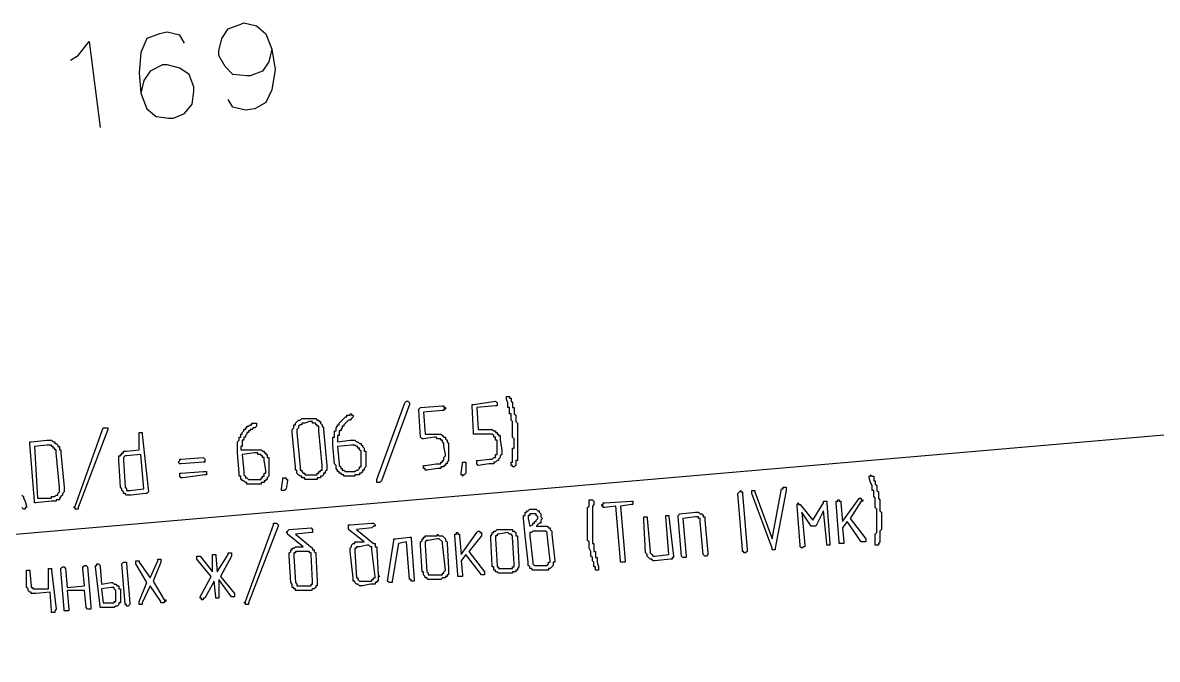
# Model space of a CAD drawing. Header units: millimetres. Extents: x 1 to 1188, y 1 to 840.
# Drawn here: x 756.58 to 802.68, y 450.86 to 476.7 of the extents above; entities that cross this region are included whole.
import ezdxf

# ---------------------------------------------------------------- set-up
doc = ezdxf.new("R2010")
doc.units = ezdxf.units.MM
doc.layers.add('GEOMETRY', color=7, linetype='Continuous')

msp = doc.modelspace()

# ---------------------------------------------------------------- linework, layer by layer
at = {"layer": 'GEOMETRY'}
for points in [[(766.706, 475.622), (766.579, 475.114), (766.326, 474.733), (765.817, 474.543), (765.69, 474.543), (765.119, 474.606), (764.802, 474.923), (764.547, 475.368), (764.547, 475.558), (764.673, 476.067), (764.928, 476.447), (765.435, 476.639), (765.564, 476.702), (766.071, 476.575), (766.452, 476.257), (766.706, 475.622), (766.833, 474.796), (766.706, 473.971), (766.452, 473.464), (766.007, 473.209), (765.627, 473.145), (765.119, 473.272), (764.928, 473.59)], [(763.151, 475.877), (762.959, 476.194), (762.452, 476.32), (762.134, 476.257), (761.627, 476.067), (761.372, 475.495), (761.308, 474.669), (761.372, 473.844), (761.627, 473.209), (762.007, 472.892), (762.515, 472.828), (762.706, 472.828), (763.151, 473.019), (763.468, 473.4), (763.531, 473.907), (763.531, 474.098), (763.341, 474.606), (762.959, 474.86), (762.452, 474.988), (762.26, 474.988), (761.753, 474.733), (761.498, 474.352), (761.372, 473.844)], [(758.515, 475.178), (758.832, 475.368), (759.277, 475.94), (759.721, 472.447)], [(697.555, 450.857), (823.157, 461.716)], [(756.546, 457.525), (756.609, 457.46), (756.609, 457.397), (756.673, 457.27), (756.736, 457.08), (756.736, 457.017), (756.673, 457.017), (756.673, 456.953), (756.609, 456.953), (756.546, 457.017)]]:
    msp.add_lwpolyline(points, dxfattribs=at)
for points in [[(776.613, 458.794), (776.613, 458.731), (776.548, 458.668), (776.485, 458.668), (776.485, 458.731), (776.421, 458.731), (776.421, 458.858), (776.485, 458.858), (776.485, 459.43), (776.548, 459.43), (776.548, 459.81), (776.485, 459.873), (776.485, 460.509), (776.421, 460.572), (776.421, 460.827), (776.358, 460.827), (776.358, 461.081), (776.294, 461.081), (776.294, 461.271), (776.231, 461.398), (776.231, 461.526), (776.358, 461.526), (776.358, 461.461), (776.421, 461.461), (776.421, 461.334), (776.485, 461.271), (776.485, 461.081), (776.548, 461.081), (776.548, 460.827), (776.613, 460.764), (776.613, 460.509), (776.676, 460.445), (776.676, 458.921), (776.613, 458.921)], [(772.294, 461.207), (771.152, 458.096), (771.088, 458.032), (770.96, 458.032), (770.96, 458.159), (772.104, 461.271), (772.167, 461.334), (772.231, 461.334), (772.294, 461.271)], [(773.881, 459.176), (773.881, 458.921), (773.818, 458.858), (773.818, 458.794), (773.755, 458.794), (773.755, 458.731), (773.691, 458.731), (773.691, 458.668), (773.564, 458.668), (773.564, 458.604), (773.438, 458.604), (772.993, 458.541), (772.929, 458.541), (772.929, 458.604), (772.866, 458.604), (772.866, 458.731), (772.929, 458.731), (773.373, 458.794), (773.564, 458.794), (773.564, 458.858), (773.628, 458.858), (773.628, 458.921), (773.691, 458.921), (773.691, 459.048), (773.755, 459.113), (773.755, 459.176), (773.691, 459.493), (773.691, 459.62), (773.628, 459.683), (773.628, 459.747), (773.564, 459.747), (773.564, 459.81), (773.438, 459.81), (773.373, 459.873), (773.31, 459.873), (772.866, 459.81), (772.802, 459.81), (772.739, 459.873), (772.676, 460.954), (772.676, 461.017), (772.739, 461.081), (773.628, 461.144), (773.691, 461.144), (773.691, 461.081), (773.755, 461.081), (773.755, 461.017), (773.691, 461.017), (773.691, 460.954), (773.628, 460.954), (772.866, 460.89), (772.929, 460.002), (773.564, 460.002), (773.628, 459.938), (773.691, 459.873), (773.755, 459.873), (773.755, 459.81), (773.818, 459.747), (773.818, 459.683), (773.881, 459.62)], [(776.041, 459.366), (776.041, 459.176), (775.977, 459.113), (775.977, 459.048), (775.914, 458.985), (775.914, 458.921), (775.851, 458.921), (775.786, 458.858), (775.723, 458.858), (775.723, 458.794), (775.532, 458.794), (775.089, 458.731), (775.025, 458.794), (775.025, 458.921), (775.089, 458.921), (775.532, 458.985), (775.659, 458.985), (775.723, 459.048), (775.786, 459.048), (775.786, 459.176), (775.851, 459.176), (775.851, 459.747), (775.786, 459.747), (775.786, 459.873), (775.723, 459.873), (775.723, 459.938), (775.659, 460.002), (774.897, 460.002), (774.897, 460.065), (774.834, 461.144), (774.834, 461.207), (774.897, 461.207), (775.786, 461.334), (775.851, 461.271), (775.851, 461.144), (775.786, 461.144), (775.025, 461.081), (775.089, 460.192), (775.659, 460.192), (775.723, 460.128), (775.786, 460.128), (775.786, 460.065), (775.851, 460.065), (775.851, 460.002), (775.914, 460.002), (775.914, 459.938), (775.977, 459.938), (775.977, 459.747)], [(768.929, 458.731), (768.929, 458.541), (768.865, 458.477), (768.865, 458.414), (768.802, 458.414), (768.802, 458.351), (768.739, 458.286), (768.675, 458.286), (768.675, 458.223), (768.547, 458.223), (768.547, 458.159), (768.04, 458.159), (768.04, 458.223), (767.913, 458.223), (767.913, 458.286), (767.848, 458.286), (767.785, 458.351), (767.722, 458.414), (767.722, 458.541), (767.658, 458.541), (767.658, 458.668), (767.531, 460.065), (767.531, 460.192), (767.595, 460.255), (767.595, 460.382), (767.658, 460.382), (767.658, 460.445), (767.785, 460.572), (767.848, 460.572), (767.913, 460.635), (768.484, 460.635), (768.547, 460.572), (768.61, 460.572), (768.61, 460.509), (768.675, 460.509), (768.675, 460.445), (768.739, 460.382), (768.739, 460.319), (768.802, 460.255), (768.802, 460.192)], [(769.182, 459.556), (769.182, 459.873), (769.246, 459.873), (769.246, 460.128), (769.309, 460.128), (769.309, 460.255), (769.373, 460.319), (769.373, 460.382), (769.436, 460.382), (769.436, 460.445), (769.501, 460.509), (769.627, 460.635), (769.691, 460.7), (769.754, 460.7), (769.754, 460.764), (769.881, 460.764), (769.881, 460.827), (769.944, 460.827), (769.944, 460.764), (770.008, 460.764), (770.008, 460.7), (769.944, 460.635), (769.881, 460.572), (769.818, 460.572), (769.627, 460.382), (769.627, 460.319), (769.564, 460.319), (769.564, 460.255), (769.501, 460.192), (769.501, 460.128), (769.436, 460.128), (769.436, 459.938), (769.373, 459.938), (769.373, 459.683), (769.881, 459.747), (770.071, 459.747), (770.135, 459.683), (770.198, 459.683), (770.263, 459.62), (770.326, 459.62), (770.326, 459.556), (770.389, 459.556), (770.389, 459.493), (770.453, 459.43), (770.453, 459.303), (770.516, 459.303), (770.516, 458.668), (770.453, 458.604), (770.453, 458.541), (770.389, 458.541), (770.389, 458.477), (770.326, 458.414), (770.263, 458.414), (770.263, 458.351), (770.071, 458.351), (770.071, 458.286), (769.627, 458.286), (769.627, 458.351), (769.564, 458.351), (769.501, 458.414), (769.436, 458.414), (769.436, 458.477), (769.373, 458.477), (769.373, 458.541), (769.309, 458.604), (769.309, 458.731), (769.246, 458.794)], [(760.039, 460.192), (758.832, 457.017), (758.832, 456.953), (758.705, 456.953), (758.705, 457.017), (758.642, 457.017), (758.705, 457.08), (759.848, 460.255), (760.039, 460.255)], [(765.309, 459.239), (765.309, 459.683), (765.372, 459.747), (765.372, 459.873), (765.435, 459.873), (765.435, 460.002), (765.5, 460.002), (765.5, 460.065), (765.564, 460.128), (765.564, 460.192), (765.627, 460.192), (765.627, 460.255), (765.69, 460.255), (765.69, 460.319), (765.754, 460.319), (765.817, 460.382), (765.881, 460.382), (765.881, 460.445), (766.071, 460.445), (766.071, 460.319), (766.007, 460.255), (765.944, 460.255), (765.881, 460.192), (765.817, 460.192), (765.817, 460.128), (765.754, 460.128), (765.754, 460.065), (765.69, 460.065), (765.69, 460.002), (765.627, 459.938), (765.627, 459.873), (765.564, 459.873), (765.564, 459.747), (765.5, 459.747), (765.5, 459.493), (765.435, 459.493), (765.435, 459.366), (766.261, 459.366), (766.326, 459.303), (766.389, 459.303), (766.389, 459.239), (766.452, 459.239), (766.452, 459.176), (766.516, 459.176), (766.516, 459.048), (766.579, 459.048), (766.579, 458.286), (766.516, 458.223), (766.516, 458.159), (766.452, 458.159), (766.452, 458.096), (766.389, 458.096), (766.389, 458.032), (766.261, 458.032), (766.261, 457.969), (765.69, 457.969), (765.69, 458.032), (765.627, 458.032), (765.564, 458.096), (765.5, 458.096), (765.5, 458.159), (765.435, 458.159), (765.435, 458.286), (765.372, 458.286), (765.372, 458.414)], [(768.739, 458.731), (768.61, 460.128), (768.61, 460.319), (768.547, 460.319), (768.547, 460.382), (768.484, 460.382), (768.484, 460.445), (768.357, 460.445), (768.357, 460.509), (768.23, 460.509), (768.04, 460.445), (767.913, 460.445), (767.913, 460.382), (767.848, 460.382), (767.785, 460.319), (767.785, 460.255), (767.722, 460.192), (767.722, 460.065), (767.848, 458.668), (767.848, 458.541), (767.913, 458.541), (767.913, 458.477), (767.977, 458.414), (768.04, 458.414), (768.04, 458.351), (768.547, 458.351), (768.547, 458.414), (768.61, 458.414), (768.61, 458.477), (768.675, 458.477), (768.675, 458.541), (768.739, 458.541)], [(758.26, 457.842), (758.26, 457.652), (758.197, 457.589), (758.197, 457.525), (758.133, 457.46), (758.07, 457.397), (758.07, 457.334), (757.943, 457.334), (757.943, 457.27), (757.753, 457.27), (757.118, 457.207), (757.054, 457.207), (757.054, 457.27), (756.864, 459.62), (756.864, 459.683), (756.927, 459.683), (757.563, 459.747), (757.753, 459.747), (757.816, 459.683), (757.88, 459.683), (757.88, 459.62), (757.943, 459.62), (758.006, 459.556), (758.006, 459.493), (758.07, 459.493), (758.07, 459.366), (758.133, 459.366), (758.133, 459.239)], [(761.308, 459.366), (761.308, 460.065), (761.435, 460.065), (761.435, 460.002), (761.69, 457.652), (761.627, 457.589), (761.563, 457.589), (760.991, 457.525), (760.801, 457.525), (760.738, 457.589), (760.673, 457.589), (760.673, 457.652), (760.61, 457.715), (760.61, 457.779), (760.546, 457.842), (760.483, 458.921), (760.483, 459.113), (760.546, 459.113), (760.546, 459.176), (760.61, 459.176), (760.61, 459.239), (760.673, 459.239), (760.673, 459.303), (760.801, 459.303)], [(758.07, 457.842), (757.943, 459.239), (757.943, 459.366), (757.88, 459.366), (757.88, 459.43), (757.816, 459.43), (757.816, 459.493), (757.753, 459.493), (757.753, 459.556), (757.563, 459.556), (757.054, 459.493), (757.181, 457.397), (757.753, 457.397), (757.753, 457.46), (757.88, 457.46), (757.943, 457.525), (758.006, 457.525), (758.006, 457.589), (758.07, 457.652)], [(761.372, 459.176), (760.801, 459.113), (760.738, 459.113), (760.673, 459.048), (760.673, 458.921), (760.738, 457.842), (760.801, 457.779), (760.801, 457.715), (760.928, 457.715), (761.498, 457.779)], [(765.5, 459.176), (765.564, 458.477), (765.564, 458.351), (765.627, 458.286), (765.627, 458.223), (765.69, 458.223), (765.754, 458.159), (766.261, 458.159), (766.261, 458.223), (766.326, 458.223), (766.326, 458.286), (766.389, 458.286), (766.389, 458.414), (766.452, 458.414), (766.452, 458.541), (766.389, 458.921), (766.389, 459.048), (766.326, 459.048), (766.326, 459.113), (766.261, 459.113), (766.261, 459.176), (766.134, 459.176), (766.134, 459.239), (766.007, 459.239)], [(769.373, 459.493), (769.436, 458.794), (769.436, 458.731), (769.501, 458.668), (769.501, 458.604), (769.564, 458.604), (769.564, 458.541), (769.627, 458.541), (769.691, 458.477), (770.071, 458.477), (770.135, 458.541), (770.198, 458.541), (770.263, 458.604), (770.263, 458.668), (770.326, 458.668), (770.326, 459.303), (770.263, 459.366), (770.263, 459.43), (770.198, 459.43), (770.198, 459.493), (770.135, 459.493), (770.071, 459.556), (769.944, 459.556)], [(763.913, 458.858), (763.023, 458.794), (762.959, 458.794), (762.896, 458.858), (762.959, 458.921), (762.959, 458.985), (763.023, 458.985), (763.913, 459.048), (763.976, 458.985), (763.976, 458.858)], [(774.58, 458.414), (774.517, 458.351), (774.453, 458.286), (774.453, 458.351), (774.39, 458.351), (774.39, 458.414), (774.453, 458.794), (774.453, 458.858), (774.58, 458.858)], [(763.976, 458.351), (763.086, 458.223), (763.023, 458.223), (762.959, 458.286), (762.959, 458.414), (763.023, 458.414), (763.913, 458.477), (764.039, 458.477), (764.039, 458.351)], [(791.344, 455.556), (791.344, 455.493), (791.217, 455.493), (791.217, 455.938), (791.281, 456.001), (791.281, 456.953), (791.217, 457.017), (791.217, 457.397), (791.154, 457.46), (791.154, 457.715), (791.09, 457.715), (791.09, 457.906), (791.027, 458.032), (790.964, 458.223), (790.964, 458.286), (791.027, 458.286), (791.027, 458.351), (791.09, 458.286), (791.154, 458.286), (791.154, 458.096), (791.217, 458.096), (791.217, 457.969), (791.281, 457.906), (791.281, 457.715), (791.344, 457.652), (791.344, 457.397), (791.407, 457.334), (791.407, 456.89), (791.471, 456.827), (791.471, 456.128), (791.407, 456.064), (791.407, 455.619)], [(767.278, 457.779), (767.214, 457.715), (767.088, 457.715), (767.088, 457.779), (767.151, 458.159), (767.151, 458.223), (767.278, 458.223), (767.278, 458.159), (767.341, 458.159), (767.341, 458.096)], [(787.597, 457.715), (787.153, 455.366), (787.153, 455.302), (787.027, 455.302), (787.027, 455.366), (786.201, 457.589), (786.201, 457.715), (786.328, 457.715), (786.328, 457.652), (787.027, 455.746), (787.407, 457.779), (787.47, 457.779), (787.47, 457.842), (787.597, 457.842)], [(779.978, 454.604), (779.978, 454.477), (779.851, 454.477), (779.851, 454.604), (779.788, 454.604), (779.788, 454.794), (779.723, 454.857), (779.723, 454.984), (779.66, 455.048), (779.66, 455.239), (779.596, 455.366), (779.596, 455.619), (779.533, 455.683), (779.533, 457.017), (779.596, 457.08), (779.596, 457.334), (779.723, 457.334), (779.788, 457.27), (779.788, 457.144), (779.723, 457.08), (779.723, 455.556), (779.788, 455.556), (779.788, 455.239), (779.851, 455.239), (779.851, 454.984), (779.914, 454.984), (779.914, 454.794)], [(786.01, 455.302), (786.01, 455.239), (785.946, 455.176), (785.883, 455.176), (785.883, 455.239), (785.819, 455.239), (785.819, 455.302), (785.629, 457.589), (785.756, 457.715), (785.756, 457.652), (785.819, 457.652), (785.819, 457.589)], [(790.202, 456.572), (790.835, 455.746), (790.835, 455.619), (790.645, 455.619), (790.073, 456.445), (789.883, 456.191), (789.947, 455.619), (789.947, 455.556), (789.756, 455.556), (789.756, 455.619), (789.63, 457.207), (789.63, 457.27), (789.693, 457.27), (789.693, 457.334), (789.756, 457.334), (789.756, 457.27), (789.82, 457.27), (789.82, 457.207), (789.883, 456.445), (790.519, 457.334), (790.582, 457.397), (790.645, 457.397), (790.645, 457.334), (790.709, 457.334), (790.709, 457.27), (790.645, 457.27)], [(777.438, 456.255), (777.882, 456.255), (777.945, 456.191), (778.009, 456.191), (778.009, 456.128), (778.072, 456.064), (778.072, 455.938), (778.2, 454.857), (778.2, 454.794), (778.135, 454.794), (778.135, 454.667), (778.009, 454.54), (777.945, 454.54), (777.945, 454.477), (777.31, 454.477), (777.247, 454.54), (777.183, 454.54), (777.183, 454.604), (777.12, 454.667), (777.12, 454.794), (776.993, 455.873), (776.93, 456.572), (776.93, 456.698), (776.993, 456.698), (776.993, 456.827), (777.056, 456.827), (777.056, 456.89), (777.12, 456.89), (777.183, 456.953), (777.438, 456.953), (777.502, 456.89), (777.565, 456.89), (777.565, 456.827), (777.628, 456.763), (777.628, 456.635), (777.692, 456.572), (777.628, 456.508), (777.628, 456.381), (777.565, 456.381)], [(780.677, 457.08), (780.231, 457.017), (780.168, 457.017), (780.168, 457.08), (780.105, 457.08), (780.105, 457.144), (780.168, 457.144), (780.168, 457.207), (780.231, 457.207), (781.31, 457.27), (781.375, 457.27), (781.375, 457.144), (781.31, 457.144), (780.867, 457.08), (781.057, 454.857), (781.057, 454.794), (780.867, 454.794), (780.867, 454.857)], [(789.376, 455.556), (789.376, 455.493), (789.248, 455.493), (789.248, 455.556), (789.121, 456.89), (788.804, 456.255), (788.614, 456.255), (788.232, 456.827), (788.359, 455.493), (788.359, 455.429), (788.296, 455.429), (788.232, 455.366), (788.169, 455.429), (788.169, 455.493), (788.042, 457.08), (788.042, 457.144), (788.106, 457.207), (788.106, 457.144), (788.169, 457.144), (788.677, 456.508), (789.121, 457.207), (789.121, 457.27), (789.248, 457.27), (789.248, 457.207)], [(777.183, 456.255), (777.31, 456.318), (777.31, 456.381), (777.373, 456.381), (777.373, 456.445), (777.438, 456.445), (777.438, 456.508), (777.502, 456.572), (777.502, 456.635), (777.438, 456.698), (777.438, 456.763), (777.183, 456.763), (777.183, 456.698), (777.12, 456.698), (777.12, 456.572)], [(783.026, 455.048), (783.026, 454.984), (782.963, 454.984), (782.963, 454.921), (782.898, 454.921), (782.264, 454.857), (782.201, 454.857), (782.136, 454.921), (782.073, 454.921), (781.946, 455.048), (781.946, 455.111), (781.882, 455.176), (781.819, 456.508), (781.819, 456.635), (781.946, 456.635), (781.946, 456.572), (782.073, 455.239), (782.073, 455.176), (782.136, 455.111), (782.201, 455.048), (782.264, 455.048), (782.835, 455.111), (782.708, 456.635), (782.708, 456.698), (782.835, 456.698), (782.835, 456.635)], [(784.422, 455.176), (784.422, 455.111), (784.359, 455.048), (784.295, 455.048), (784.232, 455.111), (784.105, 456.445), (784.105, 456.572), (784.042, 456.572), (784.042, 456.635), (783.915, 456.635), (783.406, 456.572), (783.533, 455.048), (783.533, 454.984), (783.406, 454.984), (783.343, 455.048), (783.216, 456.635), (783.216, 456.698), (783.28, 456.763), (783.915, 456.827), (784.042, 456.827), (784.105, 456.763), (784.169, 456.763), (784.232, 456.698), (784.232, 456.635), (784.295, 456.635), (784.295, 456.508)], [(766.96, 456.255), (765.754, 453.143), (765.754, 453.08), (765.627, 453.08), (765.627, 453.143), (765.564, 453.143), (765.627, 453.206), (766.769, 456.318), (766.769, 456.381), (766.896, 456.381), (766.96, 456.318)], [(768.357, 455.366), (768.357, 455.302), (768.42, 455.302), (768.42, 455.239), (768.484, 455.176), (768.484, 455.111), (768.547, 454.032), (768.547, 453.842), (768.484, 453.842), (768.484, 453.778), (768.42, 453.715), (768.357, 453.715), (768.294, 453.652), (767.658, 453.652), (767.658, 453.715), (767.595, 453.715), (767.595, 453.778), (767.531, 453.778), (767.531, 453.905), (767.468, 453.969), (767.405, 455.048), (767.405, 455.176), (767.468, 455.239), (767.468, 455.302), (767.531, 455.302), (767.531, 455.366), (767.595, 455.366), (767.658, 455.429), (767.977, 455.429), (767.341, 455.938), (767.341, 456.001), (767.278, 456.001), (767.405, 456.128), (768.294, 456.191), (768.357, 456.128), (768.357, 456.001), (768.294, 456.001), (767.658, 455.938)], [(770.833, 455.556), (770.897, 455.556), (770.897, 455.429), (770.96, 455.429), (770.96, 455.302), (771.023, 454.285), (771.088, 454.222), (771.023, 454.222), (771.023, 454.032), (770.96, 454.032), (770.96, 453.969), (770.897, 453.969), (770.897, 453.905), (770.706, 453.905), (770.389, 453.842), (770.263, 453.842), (770.198, 453.905), (770.135, 453.905), (770.071, 453.969), (770.071, 454.032), (770.008, 454.032), (770.008, 454.159), (769.881, 455.239), (769.881, 455.366), (769.944, 455.429), (769.944, 455.493), (770.008, 455.556), (770.071, 455.556), (770.071, 455.619), (770.453, 455.619), (769.818, 456.128), (769.818, 456.318), (769.881, 456.318), (770.77, 456.381), (770.833, 456.381), (770.897, 456.318), (770.897, 456.255), (770.833, 456.255), (770.77, 456.191), (770.135, 456.128)], [(774.707, 455.239), (775.342, 454.414), (775.342, 454.285), (775.215, 454.285), (774.58, 455.111), (774.39, 454.857), (774.453, 454.285), (774.453, 454.222), (774.263, 454.222), (774.263, 454.285), (774.135, 455.873), (774.135, 455.938), (774.198, 455.938), (774.198, 456.001), (774.263, 456.001), (774.263, 455.938), (774.327, 455.938), (774.327, 455.873), (774.39, 455.111), (775.025, 456.001), (775.089, 456.064), (775.152, 456.064), (775.152, 456.001), (775.215, 456.001), (775.215, 455.873)], [(776.739, 454.731), (776.739, 454.604), (776.676, 454.54), (776.676, 454.477), (776.613, 454.477), (776.613, 454.414), (776.485, 454.414), (776.485, 454.35), (775.914, 454.35), (775.851, 454.414), (775.786, 454.414), (775.786, 454.477), (775.723, 454.477), (775.723, 454.604), (775.659, 454.604), (775.659, 454.667), (775.596, 455.746), (775.596, 455.873), (775.659, 455.938), (775.659, 456.001), (775.723, 456.001), (775.723, 456.064), (775.786, 456.064), (775.851, 456.128), (776.485, 456.128), (776.485, 456.064), (776.548, 456.064), (776.613, 456.001), (776.613, 455.873), (776.676, 455.873), (776.676, 455.81)], [(776.548, 454.731), (776.485, 455.81), (776.485, 455.873), (776.421, 455.938), (776.358, 455.938), (776.294, 456.001), (775.914, 455.938), (775.851, 455.938), (775.851, 455.873), (775.786, 455.873), (775.786, 455.746), (775.851, 454.667), (775.851, 454.604), (775.914, 454.604), (775.914, 454.54), (776.485, 454.54), (776.485, 454.604), (776.548, 454.604)], [(778.009, 454.857), (777.882, 455.938), (777.882, 456.001), (777.819, 456.064), (777.31, 456.064), (777.247, 456.001), (777.183, 456.001), (777.183, 455.873), (777.31, 454.794), (777.31, 454.731), (777.373, 454.667), (777.882, 454.667), (777.945, 454.731), (777.945, 454.794), (778.009, 454.794)], [(770.897, 454.222), (770.77, 455.302), (770.77, 455.429), (770.706, 455.429), (770.643, 455.493), (770.58, 455.493), (770.263, 455.429), (770.135, 455.429), (770.135, 455.366), (770.071, 455.366), (770.071, 455.239), (770.135, 454.159), (770.198, 454.159), (770.198, 454.095), (770.263, 454.032), (770.77, 454.032), (770.77, 454.095), (770.833, 454.095), (770.833, 454.159), (770.897, 454.159)], [(772.484, 454.095), (772.484, 454.032), (772.357, 454.032), (772.357, 454.095), (772.294, 454.095), (772.167, 455.619), (771.85, 455.556), (771.595, 454.032), (771.595, 453.969), (771.469, 453.969), (771.405, 454.032), (771.659, 455.683), (771.659, 455.746), (771.722, 455.746), (772.294, 455.81), (772.357, 455.81), (772.357, 455.746)], [(773.881, 454.54), (773.881, 454.285), (773.818, 454.285), (773.818, 454.222), (773.755, 454.222), (773.755, 454.159), (773.628, 454.159), (773.564, 454.095), (773.056, 454.095), (772.993, 454.159), (772.929, 454.159), (772.929, 454.222), (772.866, 454.285), (772.866, 454.414), (772.802, 454.414), (772.739, 455.493), (772.739, 455.619), (772.802, 455.683), (772.802, 455.746), (772.866, 455.746), (772.866, 455.81), (772.929, 455.81), (772.929, 455.873), (773.438, 455.873), (773.438, 455.938), (773.501, 455.873), (773.628, 455.873), (773.755, 455.746), (773.755, 455.683), (773.818, 455.619), (773.818, 455.556)], [(773.755, 454.477), (773.628, 455.556), (773.628, 455.619), (773.501, 455.746), (773.438, 455.746), (773.056, 455.683), (772.993, 455.683), (772.929, 455.619), (772.929, 455.493), (772.993, 454.414), (773.056, 454.35), (773.056, 454.285), (773.628, 454.285), (773.628, 454.35), (773.691, 454.35), (773.691, 454.414)], [(764.483, 454.414), (764.928, 455.111), (764.928, 455.176), (765.055, 455.176), (765.055, 455.048), (764.61, 454.222), (765.182, 453.523), (765.182, 453.397), (765.055, 453.397), (764.547, 454.095), (764.547, 453.333), (764.42, 453.333), (764.42, 453.397), (764.356, 454.032), (763.976, 453.333), (763.913, 453.333), (763.913, 453.27), (763.848, 453.27), (763.848, 453.333), (763.785, 453.333), (763.785, 453.397), (764.23, 454.222), (763.658, 454.921), (763.658, 455.048), (763.785, 455.048), (764.293, 454.414), (764.293, 455.111), (764.42, 455.111), (764.42, 455.048)], [(768.357, 454.032), (768.294, 455.111), (768.294, 455.176), (768.23, 455.176), (768.23, 455.239), (767.658, 455.239), (767.658, 455.176), (767.595, 455.176), (767.595, 455.048), (767.658, 453.969), (767.722, 453.905), (767.722, 453.842), (768.294, 453.842), (768.294, 453.905), (768.357, 453.905)], [(759.085, 453.842), (759.022, 454.54), (759.022, 454.604), (759.085, 454.667), (759.15, 454.667), (759.214, 454.604), (759.34, 453.016), (759.34, 452.889), (759.214, 452.889), (759.15, 452.953), (759.085, 453.652), (758.388, 453.652), (758.452, 452.889), (758.452, 452.826), (758.26, 452.826), (758.26, 452.889), (758.133, 454.477), (758.133, 454.54), (758.197, 454.604), (758.26, 454.604), (758.323, 454.54), (758.388, 453.778)], [(759.784, 453.905), (760.166, 453.969), (760.229, 453.969), (760.293, 453.905), (760.356, 453.905), (760.419, 453.842), (760.483, 453.842), (760.483, 453.715), (760.546, 453.715), (760.546, 453.143), (760.483, 453.143), (760.483, 453.08), (760.419, 453.016), (760.356, 453.016), (760.293, 452.953), (759.721, 452.953), (759.721, 453.016), (759.531, 454.604), (759.531, 454.667), (759.594, 454.667), (759.594, 454.731), (759.657, 454.731), (759.721, 454.667), (759.721, 454.604)], [(760.928, 453.143), (760.928, 453.08), (760.864, 453.016), (760.801, 453.016), (760.801, 453.08), (760.738, 453.08), (760.61, 454.731), (760.673, 454.794), (760.801, 454.794), (760.801, 454.731)], [(761.88, 454.032), (762.325, 453.27), (762.389, 453.27), (762.389, 453.206), (762.325, 453.206), (762.325, 453.143), (762.197, 453.143), (762.197, 453.206), (761.753, 453.842), (761.435, 453.143), (761.435, 453.08), (761.308, 453.08), (761.308, 453.206), (761.627, 453.969), (761.181, 454.731), (761.181, 454.857), (761.308, 454.857), (761.308, 454.794), (761.753, 454.159), (762.07, 454.857), (762.07, 454.921), (762.197, 454.921), (762.197, 454.794)], [(757.626, 453.715), (757.626, 454.54), (757.753, 454.54), (757.753, 454.477), (757.943, 452.889), (757.88, 452.826), (757.88, 452.763), (757.753, 452.763), (757.753, 452.826), (757.689, 453.588), (757.118, 453.523), (756.927, 453.523), (756.927, 453.588), (756.864, 453.588), (756.801, 453.652), (756.801, 453.715), (756.736, 453.778), (756.736, 454.477), (756.864, 454.477), (756.864, 454.414), (756.927, 453.842), (756.927, 453.778), (756.991, 453.778), (756.991, 453.715)], [(759.784, 453.715), (759.848, 453.143), (760.293, 453.143), (760.293, 453.206), (760.356, 453.206), (760.356, 453.652), (760.293, 453.715), (760.293, 453.778), (760.166, 453.778)]]:
    msp.add_lwpolyline(points, close=True, dxfattribs=at)

doc.saveas('drawing.dxf')
